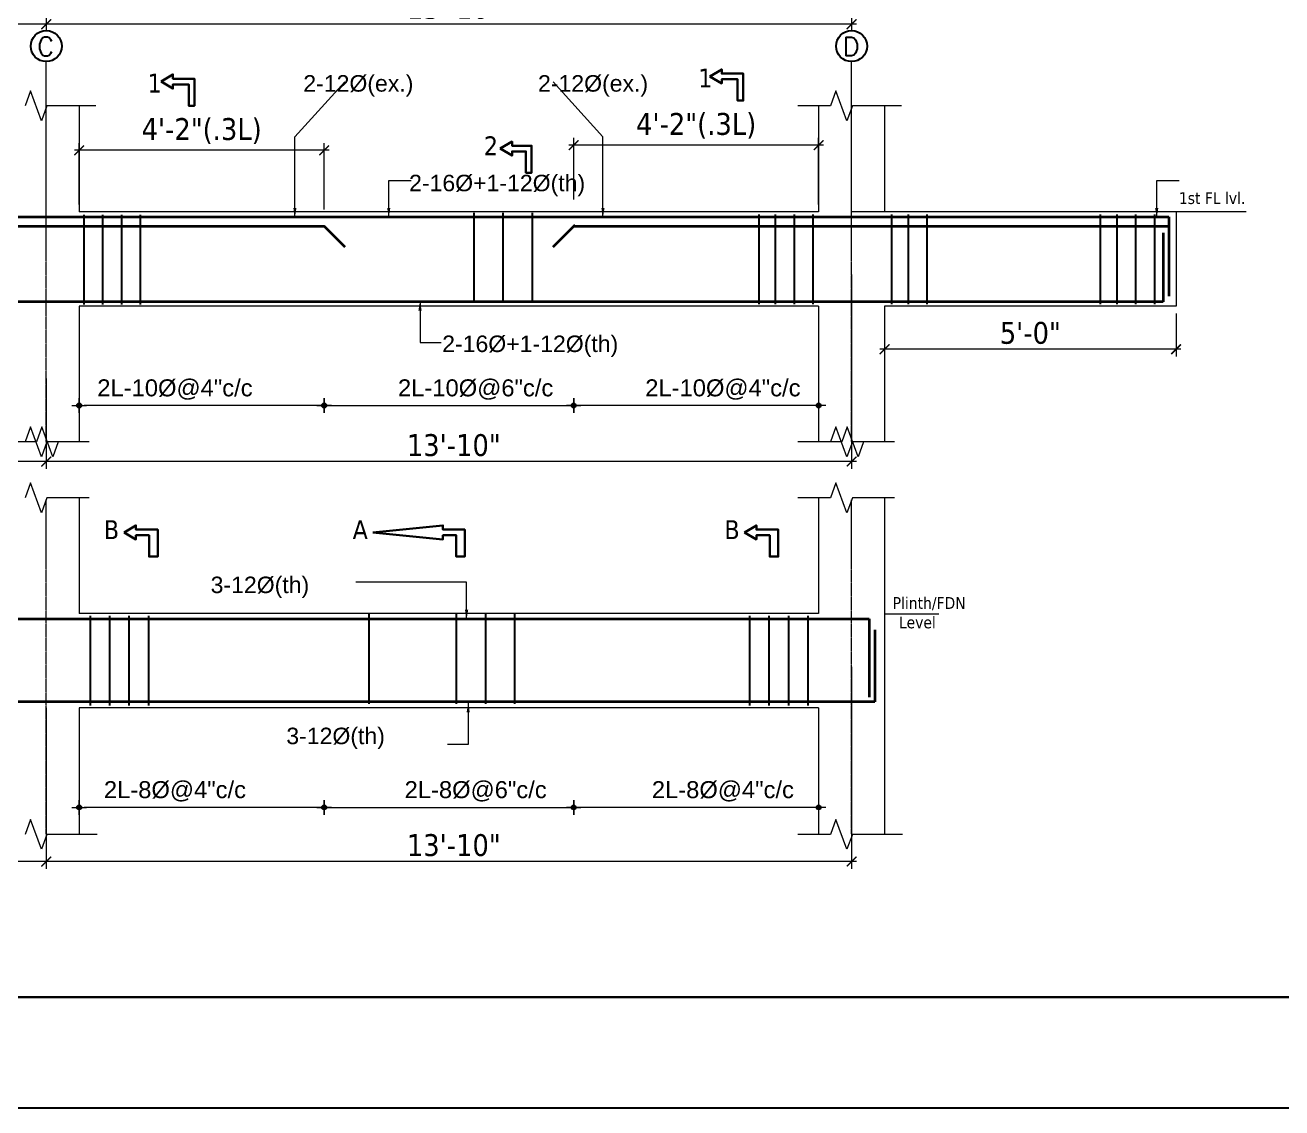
# Model space of a CAD drawing. Header units: inches. Extents: x 130993 to 274375, y -5108 to 103559.
# Drawn here: x 143531 to 144049, y 49239 to 49684 of the extents above; entities that cross this region are included whole.
import ezdxf

# ---------------------------------------------------------------- set-up
doc = ezdxf.new("R2010")
doc.units = ezdxf.units.IN
doc.header["$MEASUREMENT"] = 0
doc.header["$PDMODE"] = 2
doc.header["$PDSIZE"] = -3
doc.linetypes.add('CENTER2', pattern=[1.125, 0.75, -0.125, 0.125, -0.125])
for name, color, linetype, lineweight in [('Cen line', 5, 'CENTER2', 9), ('DIM', 5, 'Continuous', 9), ('DIMENSION', 142, 'Continuous', 20), ('HATCH', 9, 'Continuous', 9), ('LINE', 1, 'Continuous', 15), ('PLAN Stairs', 156, 'Continuous', 25), ('REN-1', 7, 'Continuous', 35), ('TEXT', 181, 'Continuous', 13), ('wall', 1, 'Continuous', 30)]:
    doc.layers.add(name, color=color, linetype=linetype, lineweight=lineweight)
for name, color, linetype in [('ELEVATION', 7, 'Continuous'), ('STIRRUPS', 7, 'Continuous'), ('T-TEXT', 1, 'Continuous')]:
    doc.layers.add(name, color=color, linetype=linetype)
doc.styles.add('Arial', font='arial.ttf', dxfattribs={"width": 0.8, "height": 200})
doc.styles.add('ramon', font='arial.ttf', dxfattribs={"height": 7})
doc.styles.get("Standard").update_dxf_attribs({"font": 'txt.shx', "height": 6})
doc.styles.add('TAHOMA', font='tahoma.ttf', dxfattribs={"height": 9})
doc.dimstyles.new('1-2', dxfattribs={"dimscale": 0, "dimtxt": 8, "dimasz": 4, "dimexe": 3, "dimexo": 3, "dimgap": 3, "dimtad": 1, "dimdec": 0, "dimlfac": 0.25, "dimzin": 3, "dimdsep": 46, "dimlunit": 4, "dimtxsty": 'TAHOMA', "dimblk1": 'ARCHTICK', "dimblk2": 'ARCHTICK', "dimsah": 1, "dimcen": 0, "dimdle": 2, "dimclrd": 6, "dimclre": 6, "dimclrt": 7, "dimadec": 0, "dimazin": 0, "dimtfac": 0.333333, "dimtdec": 0, "dimtix": 1, "dimtofl": 0, "dimtmove": 0, "dimatfit": 2, "dimfxl": 1, "dimtolj": 1, "dimtzin": 0, "dimlwd": -1, "dimlwe": -1, "dimarcsym": 0})
doc.dimstyles.new('1-4', dxfattribs={"dimscale": 0, "dimtxt": 8, "dimasz": 4, "dimexe": 3, "dimexo": 3, "dimgap": 2, "dimtad": 1, "dimdec": 0, "dimlfac": 0.5, "dimzin": 3, "dimdsep": 46, "dimlunit": 4, "dimtxsty": 'TAHOMA', "dimblk1": 'ARCHTICK', "dimblk2": 'ARCHTICK', "dimsah": 1, "dimcen": 0, "dimdle": 2, "dimclrd": 6, "dimclre": 6, "dimclrt": 7, "dimadec": 0, "dimazin": 0, "dimtfac": 0.333333, "dimtdec": 0, "dimtmove": 1, "dimatfit": 2, "dimfxl": 1, "dimtolj": 1, "dimtzin": 0, "dimlwd": -1, "dimlwe": -1, "dimarcsym": 0})
doc.dimstyles.new('s4', dxfattribs={"dimtxt": 6, "dimasz": 2, "dimexe": 6, "dimexo": 18, "dimgap": 1.9375, "dimtad": 1, "dimdec": 0, "dimlfac": 0.5, "dimzin": 3, "dimdsep": 46, "dimlunit": 4, "dimtxsty": 'ramon', "dimblk": 'dot 2', "dimcen": 0.09375, "dimse1": 1, "dimse2": 1, "dimclrd": 1, "dimclre": 1, "dimclrt": 256, "dimadec": 0, "dimazin": 0, "dimtfac": 0.75, "dimtdec": 0, "dimtix": 1, "dimtmove": 1, "dimatfit": 3, "dimldrblk": 'DOT', "dimfxl": 1, "dimtolj": 1, "dimtzin": 0, "dimlwd": 9, "dimlwe": 9, "dimarcsym": 0})

# ---------------------------------------------------------------- blocks, each defined once
blk = doc.blocks.new('_ArchTick')
at = {"color": 0, "linetype": 'ByBlock', "const_width": 0.15}
blk.add_lwpolyline([(-0.5, -0.5), (0.5, 0.5)], dxfattribs=at)
blk = doc.blocks.new('*D2455')
at = {"layer": 'Defpoints', "color": 0}
for p in [(143194.29, 49541.89), (143539.88, 49541.89), (143194.29, 49504.7)]:
    blk.add_point(p, dxfattribs=at)
at = {"layer": 'DIMENSION', "color": 6}
for p, q in [((143194.29, 49538.89), (143194.29, 49501.7)), ((143539.88, 49538.89), (143539.88, 49501.7)), ((143541.88, 49504.7), (143192.29, 49504.7))]:
    blk.add_line(p, q, dxfattribs=at)
at = {"layer": 'DIMENSION', "color": 6, "xscale": 4, "yscale": 4, "zscale": 4, "rotation": 180}
blk.add_blockref('_ArchTick', (143194.29, 49504.7), dxfattribs=at)
at = {"layer": 'DIMENSION', "color": 6, "xscale": 4, "yscale": 4, "zscale": 4}
blk.add_blockref('_ArchTick', (143539.88, 49504.7), dxfattribs=at)
at = {"layer": 'DIMENSION', "color": 7, "insert": (143318.09, 49511.31), "char_height": 9, "attachment_point": 5, "style": 'TAHOMA'}
blk.add_mtext('\\A1;14\'-5"', dxfattribs=at)
blk = doc.blocks.new('*D2456')
at = {"layer": 'Defpoints', "color": 0}
for p in [(143539.88, 49405.83), (143194.29, 49377.23), (143194.29, 49340.04)]:
    blk.add_point(p, dxfattribs=at)
at = {"layer": 'DIMENSION', "color": 6}
for p, q in [((143539.88, 49402.83), (143539.88, 49337.04)), ((143194.29, 49374.23), (143194.29, 49337.04)), ((143541.88, 49340.04), (143192.29, 49340.04))]:
    blk.add_line(p, q, dxfattribs=at)
at = {"layer": 'DIMENSION', "color": 6, "xscale": 4, "yscale": 4, "zscale": 4, "rotation": 180}
blk.add_blockref('_ArchTick', (143194.29, 49340.04), dxfattribs=at)
at = {"layer": 'DIMENSION', "color": 6, "xscale": 4, "yscale": 4, "zscale": 4}
blk.add_blockref('_ArchTick', (143539.88, 49340.04), dxfattribs=at)
at = {"layer": 'DIMENSION', "color": 7, "insert": (143318.09, 49346.65), "char_height": 9, "attachment_point": 5, "style": 'TAHOMA'}
blk.add_mtext('\\A1;14\'-5"', dxfattribs=at)
blk = doc.blocks.new('*D2475')
at = {"layer": 'Defpoints', "color": 0}
for p in [(143553.46, 49632.8), (143553.46, 49607.5), (143654.31, 49605.4)]:
    blk.add_point(p, dxfattribs=at)
at = {"layer": 'DIM', "color": 6}
for p, q in [((143553.46, 49610.5), (143553.46, 49635.8)), ((143654.31, 49608.4), (143654.31, 49635.8)), ((143656.31, 49632.8), (143551.46, 49632.8))]:
    blk.add_line(p, q, dxfattribs=at)
at = {"layer": 'DIM', "color": 6, "xscale": 4, "yscale": 4, "zscale": 4, "rotation": 180}
blk.add_blockref('_ArchTick', (143553.46, 49632.8), dxfattribs=at)
at = {"layer": 'DIM', "color": 6, "xscale": 4, "yscale": 4, "zscale": 4}
blk.add_blockref('_ArchTick', (143654.31, 49632.8), dxfattribs=at)
at = {"layer": 'DIM', "color": 7, "insert": (143603.88, 49640.75), "char_height": 9, "attachment_point": 5, "style": 'TAHOMA'}
blk.add_mtext('\\A1;4\'-2"(.3L)', dxfattribs=at)
blk = doc.blocks.new('*D2476')
at = {"layer": 'Defpoints', "color": 0}
for p in [(143757.05, 49634.91), (143757.05, 49609.61), (143857.89, 49607.5)]:
    blk.add_point(p, dxfattribs=at)
at = {"layer": 'DIM', "color": 6}
for p, q in [((143757.05, 49612.61), (143757.05, 49637.91)), ((143857.89, 49610.5), (143857.89, 49637.91)), ((143859.89, 49634.91), (143755.05, 49634.91))]:
    blk.add_line(p, q, dxfattribs=at)
at = {"layer": 'DIM', "color": 6, "xscale": 4, "yscale": 4, "zscale": 4, "rotation": 180}
blk.add_blockref('_ArchTick', (143757.05, 49634.91), dxfattribs=at)
at = {"layer": 'DIM', "color": 6, "xscale": 4, "yscale": 4, "zscale": 4}
blk.add_blockref('_ArchTick', (143857.89, 49634.91), dxfattribs=at)
at = {"layer": 'DIM', "color": 7, "insert": (143807.47, 49642.86), "char_height": 9, "attachment_point": 5, "style": 'TAHOMA'}
blk.add_mtext('\\A1;4\'-2"(.3L)', dxfattribs=at)
blk = doc.blocks.new('dot1')
at = {"layer": 'HATCH'}
h = blk.add_hatch(color=256, dxfattribs=at)
edge = h.paths.add_edge_path()
edge.add_arc((0, 0), 1, 0, 360)
for p, q in [((3, 0), (-3, 0)), ((0, 3), (0, -3))]:
    blk.add_line(p, q, dxfattribs=at)
blk.add_circle((0, 0), 1, dxfattribs=at)
blk = doc.blocks.new('dot 2')
at = {"layer": 'HATCH', "xscale": 0.5, "yscale": 0.5, "zscale": 0.5}
blk.add_blockref('dot1', (0, 0), dxfattribs=at)
blk = doc.blocks.new('*D2477')
at = {"layer": 'Defpoints', "color": 0}
for p in [(143757.05, 49439.99), (143857.89, 49403.3), (143757.05, 49362.33)]:
    blk.add_point(p, dxfattribs=at)
at = {"layer": 'PLAN Stairs', "color": 1, "lineweight": 9}
blk.add_line((143855.89, 49362.33), (143759.05, 49362.33), dxfattribs=at)
at = {"layer": 'PLAN Stairs', "color": 1, "lineweight": 9, "xscale": 2, "yscale": 2, "zscale": 2, "rotation": 180}
blk.add_blockref('dot 2', (143757.05, 49362.33), dxfattribs=at)
at = {"layer": 'PLAN Stairs', "color": 1, "lineweight": 9, "xscale": 2, "yscale": 2, "zscale": 2}
blk.add_blockref('dot 2', (143857.89, 49362.33), dxfattribs=at)
at = {"layer": 'PLAN Stairs', "insert": (143818.47, 49368.93), "char_height": 7, "attachment_point": 5, "style": 'ramon'}
blk.add_mtext('\\A1;2L-8%%C@4"c/c', dxfattribs=at)
blk = doc.blocks.new('_Dot')
at = {"color": 0, "linetype": 'ByBlock', "lineweight": -2}
blk.add_line((-0.5, 0), (-1, 0), dxfattribs=at)
at = {"color": 0, "linetype": 'ByBlock', "const_width": 0.5}
blk.add_lwpolyline([(-0.25, 0, 1), (0.25, 0, 1)], format="xyb", close=True, dxfattribs=at)
blk = doc.blocks.new('*D2478')
at = {"layer": 'Defpoints', "color": 0}
for p in [(143654.31, 49439.99), (143757.05, 49439.99), (143757.05, 49362.33)]:
    blk.add_point(p, dxfattribs=at)
at = {"layer": 'PLAN Stairs', "color": 1, "lineweight": 9}
blk.add_line((143656.31, 49362.33), (143755.05, 49362.33), dxfattribs=at)
at = {"layer": 'PLAN Stairs', "color": 1, "lineweight": 9, "xscale": 2, "yscale": 2, "zscale": 2, "rotation": 180}
blk.add_blockref('dot 2', (143654.31, 49362.33), dxfattribs=at)
at = {"layer": 'PLAN Stairs', "color": 1, "lineweight": 9, "xscale": 2, "yscale": 2, "zscale": 2}
blk.add_blockref('dot 2', (143757.05, 49362.33), dxfattribs=at)
at = {"layer": 'PLAN Stairs', "insert": (143716.68, 49368.93), "char_height": 7, "attachment_point": 5, "style": 'ramon'}
blk.add_mtext('\\A1;2L-8%%C@6"c/c', dxfattribs=at)
blk = doc.blocks.new('*D2479')
at = {"layer": 'Defpoints', "color": 0}
for p in [(143553.46, 49442.1), (143654.31, 49439.99), (143553.46, 49362.33)]:
    blk.add_point(p, dxfattribs=at)
at = {"layer": 'PLAN Stairs', "color": 1, "lineweight": 9}
blk.add_line((143652.31, 49362.33), (143555.46, 49362.33), dxfattribs=at)
at = {"layer": 'PLAN Stairs', "color": 1, "lineweight": 9, "xscale": 2, "yscale": 2, "zscale": 2, "rotation": 180}
blk.add_blockref('dot 2', (143553.46, 49362.33), dxfattribs=at)
at = {"layer": 'PLAN Stairs', "color": 1, "lineweight": 9, "xscale": 2, "yscale": 2, "zscale": 2}
blk.add_blockref('dot 2', (143654.31, 49362.33), dxfattribs=at)
at = {"layer": 'PLAN Stairs', "insert": (143592.88, 49368.93), "char_height": 7, "attachment_point": 5, "style": 'ramon'}
blk.add_mtext('\\A1;2L-8%%C@4"c/c', dxfattribs=at)
blk = doc.blocks.new('*D2480')
at = {"layer": 'Defpoints', "color": 0}
for p in [(143757.05, 49605.4), (143857.89, 49568.7), (143757.05, 49527.74)]:
    blk.add_point(p, dxfattribs=at)
at = {"layer": 'PLAN Stairs', "color": 1, "lineweight": 9}
blk.add_line((143855.89, 49527.74), (143759.05, 49527.74), dxfattribs=at)
at = {"layer": 'PLAN Stairs', "color": 1, "lineweight": 9, "xscale": 2, "yscale": 2, "zscale": 2, "rotation": 180}
blk.add_blockref('dot 2', (143757.05, 49527.74), dxfattribs=at)
at = {"layer": 'PLAN Stairs', "color": 1, "lineweight": 9, "xscale": 2, "yscale": 2, "zscale": 2}
blk.add_blockref('dot 2', (143857.89, 49527.74), dxfattribs=at)
at = {"layer": 'PLAN Stairs', "insert": (143818.47, 49534.33), "char_height": 7, "attachment_point": 5, "style": 'ramon'}
blk.add_mtext('\\A1;{\\fArial Baltic|b0|i0|c186|p34;2L-}10{\\fArial Baltic|b0|i0|c186|p34;%%C@4"c/c}', dxfattribs=at)
blk = doc.blocks.new('*D2481')
at = {"layer": 'Defpoints', "color": 0}
for p in [(143654.31, 49605.4), (143757.05, 49605.4), (143757.05, 49527.74)]:
    blk.add_point(p, dxfattribs=at)
at = {"layer": 'PLAN Stairs', "color": 1, "lineweight": 9}
blk.add_line((143656.31, 49527.74), (143755.05, 49527.74), dxfattribs=at)
at = {"layer": 'PLAN Stairs', "color": 1, "lineweight": 9, "xscale": 2, "yscale": 2, "zscale": 2, "rotation": 180}
blk.add_blockref('dot 2', (143654.31, 49527.74), dxfattribs=at)
at = {"layer": 'PLAN Stairs', "color": 1, "lineweight": 9, "xscale": 2, "yscale": 2, "zscale": 2}
blk.add_blockref('dot 2', (143757.05, 49527.74), dxfattribs=at)
at = {"layer": 'PLAN Stairs', "insert": (143716.68, 49534.33), "char_height": 7, "attachment_point": 5, "style": 'ramon'}
blk.add_mtext('\\A1;{\\fArial Baltic|b0|i0|c186|p34;2L-}10{\\fArial Baltic|b0|i0|c186|p34;%%C@6"c/c}', dxfattribs=at)
blk = doc.blocks.new('*D2482')
at = {"layer": 'Defpoints', "color": 0}
for p in [(143553.46, 49607.5), (143654.31, 49605.4), (143553.46, 49527.74)]:
    blk.add_point(p, dxfattribs=at)
at = {"layer": 'PLAN Stairs', "color": 1, "lineweight": 9}
blk.add_line((143652.31, 49527.74), (143555.46, 49527.74), dxfattribs=at)
at = {"layer": 'PLAN Stairs', "color": 1, "lineweight": 9, "xscale": 2, "yscale": 2, "zscale": 2, "rotation": 180}
blk.add_blockref('dot 2', (143553.46, 49527.74), dxfattribs=at)
at = {"layer": 'PLAN Stairs', "color": 1, "lineweight": 9, "xscale": 2, "yscale": 2, "zscale": 2}
blk.add_blockref('dot 2', (143654.31, 49527.74), dxfattribs=at)
at = {"layer": 'PLAN Stairs', "insert": (143592.88, 49534.33), "char_height": 7, "attachment_point": 5, "style": 'ramon'}
blk.add_mtext('\\A1;{\\fArial Baltic|b0|i0|c186|p34;2L-}10{\\fArial Baltic|b0|i0|c186|p34;%%C@4"c/c}', dxfattribs=at)
blk = doc.blocks.new('*D2483')
at = {"layer": 'Defpoints', "color": 0}
for p in [(143871.47, 49423.2), (143539.88, 49377.27), (143539.88, 49340.04)]:
    blk.add_point(p, dxfattribs=at)
at = {"layer": 'DIMENSION', "color": 6}
for p, q in [((143871.47, 49420.2), (143871.47, 49337.04)), ((143539.88, 49374.27), (143539.88, 49337.04)), ((143873.47, 49340.04), (143537.88, 49340.04))]:
    blk.add_line(p, q, dxfattribs=at)
at = {"layer": 'DIMENSION', "color": 6, "xscale": 4, "yscale": 4, "zscale": 4, "rotation": 180}
blk.add_blockref('_ArchTick', (143539.88, 49340.04), dxfattribs=at)
at = {"layer": 'DIMENSION', "color": 6, "xscale": 4, "yscale": 4, "zscale": 4}
blk.add_blockref('_ArchTick', (143871.47, 49340.04), dxfattribs=at)
at = {"layer": 'DIMENSION', "color": 7, "insert": (143707.68, 49346.73), "char_height": 9, "attachment_point": 5, "style": 'TAHOMA'}
blk.add_mtext('\\A1;13\'-10"', dxfattribs=at)
blk = doc.blocks.new('*D2484')
at = {"layer": 'Defpoints', "color": 0}
for p in [(143871.47, 49584.72), (143539.88, 49538.79), (143539.88, 49504.7)]:
    blk.add_point(p, dxfattribs=at)
at = {"layer": 'DIMENSION', "color": 6}
for p, q in [((143871.47, 49581.72), (143871.47, 49501.7)), ((143539.88, 49535.79), (143539.88, 49501.7)), ((143873.47, 49504.7), (143537.88, 49504.7))]:
    blk.add_line(p, q, dxfattribs=at)
at = {"layer": 'DIMENSION', "color": 6, "xscale": 4, "yscale": 4, "zscale": 4, "rotation": 180}
blk.add_blockref('_ArchTick', (143539.88, 49504.7), dxfattribs=at)
at = {"layer": 'DIMENSION', "color": 6, "xscale": 4, "yscale": 4, "zscale": 4}
blk.add_blockref('_ArchTick', (143871.47, 49504.7), dxfattribs=at)
at = {"layer": 'DIMENSION', "color": 7, "insert": (143707.68, 49511.38), "char_height": 9, "attachment_point": 5, "style": 'TAHOMA'}
blk.add_mtext('\\A1;13\'-10"', dxfattribs=at)
blk = doc.blocks.new('*D2485')
at = {"layer": 'Defpoints', "color": 0}
for p in [(143194.29, 49721.89), (143539.88, 49721.89), (143194.29, 49684.7)]:
    blk.add_point(p, dxfattribs=at)
at = {"layer": 'DIMENSION', "color": 6}
for p, q in [((143194.29, 49718.89), (143194.29, 49681.7)), ((143539.88, 49718.89), (143539.88, 49681.7)), ((143541.88, 49684.7), (143192.29, 49684.7))]:
    blk.add_line(p, q, dxfattribs=at)
at = {"layer": 'DIMENSION', "color": 6, "xscale": 4, "yscale": 4, "zscale": 4, "rotation": 180}
blk.add_blockref('_ArchTick', (143194.29, 49684.7), dxfattribs=at)
at = {"layer": 'DIMENSION', "color": 6, "xscale": 4, "yscale": 4, "zscale": 4}
blk.add_blockref('_ArchTick', (143539.88, 49684.7), dxfattribs=at)
at = {"layer": 'DIMENSION', "color": 7, "insert": (143318.09, 49691.31), "char_height": 9, "attachment_point": 5, "style": 'TAHOMA'}
blk.add_mtext('\\A1;14\'-5"', dxfattribs=at)
blk = doc.blocks.new('*D2493')
at = {"layer": 'Defpoints', "color": 0}
for p in [(143871.47, 49764.72), (143539.88, 49718.79), (143539.88, 49684.7)]:
    blk.add_point(p, dxfattribs=at)
at = {"layer": 'DIMENSION', "color": 6}
for p, q in [((143871.47, 49761.72), (143871.47, 49681.7)), ((143539.88, 49715.79), (143539.88, 49681.7)), ((143873.47, 49684.7), (143537.88, 49684.7))]:
    blk.add_line(p, q, dxfattribs=at)
at = {"layer": 'DIMENSION', "color": 6, "xscale": 4, "yscale": 4, "zscale": 4, "rotation": 180}
blk.add_blockref('_ArchTick', (143539.88, 49684.7), dxfattribs=at)
at = {"layer": 'DIMENSION', "color": 6, "xscale": 4, "yscale": 4, "zscale": 4}
blk.add_blockref('_ArchTick', (143871.47, 49684.7), dxfattribs=at)
at = {"layer": 'DIMENSION', "color": 7, "insert": (143707.68, 49691.38), "char_height": 9, "attachment_point": 5, "style": 'TAHOMA'}
blk.add_mtext('\\A1;13\'-10"', dxfattribs=at)
blk = doc.blocks.new('*D2551')
at = {"layer": 'Defpoints', "color": 0}
for p in [(143885.05, 49568.7), (144005.05, 49568.7), (143885.05, 49550.91)]:
    blk.add_point(p, dxfattribs=at)
at = {"layer": 'DIMENSION', "color": 6}
for p, q in [((143885.05, 49565.7), (143885.05, 49547.91)), ((144005.05, 49565.7), (144005.05, 49547.91)), ((144007.05, 49550.91), (143883.05, 49550.91))]:
    blk.add_line(p, q, dxfattribs=at)
at = {"layer": 'DIMENSION', "color": 6, "xscale": 4, "yscale": 4, "zscale": 4, "rotation": 180}
blk.add_blockref('_ArchTick', (143885.05, 49550.91), dxfattribs=at)
at = {"layer": 'DIMENSION', "color": 6, "xscale": 4, "yscale": 4, "zscale": 4}
blk.add_blockref('_ArchTick', (144005.05, 49550.91), dxfattribs=at)
at = {"layer": 'DIMENSION', "color": 7, "insert": (143945.05, 49557.59), "char_height": 9, "attachment_point": 5, "style": 'TAHOMA'}
blk.add_mtext('\\A1;5\'-0"', dxfattribs=at)
blk = doc.blocks.new('*D2876')
at = {"layer": 'Defpoints', "color": 0, "ltscale": 10}
for p in [(135095.65, 50564.6), (135115.1, 50564.6), (135090.4, 50560.85)]:
    blk.add_point(p, dxfattribs=at)
at = {"layer": 'Defpoints', "color": 0}
for p in [(146892.3, 49597.66), (146905.44, 49597.66), (146905.44, 49563.66)]:
    blk.add_point(p, dxfattribs=at)
at = {"layer": 'DIM', "color": 6}
for p, q in [((146892.3, 49561.66), (146892.3, 49599.66)), ((146902.44, 49597.66), (146889.3, 49597.66)), ((146902.44, 49563.66), (146889.3, 49563.66))]:
    blk.add_line(p, q, dxfattribs=at)
at = {"layer": 'DIMENSION', "color": 6, "ltscale": 10}
for p, q in [((135115.1, 50564.6), (135115.1, 50568.6)), ((135098.65, 50564.6), (135118.1, 50564.6)), ((135093.4, 50560.85), (135118.1, 50560.85)), ((135115.1, 50560.85), (135115.1, 50556.85))]:
    blk.add_line(p, q, dxfattribs=at)
at = {"layer": 'DIM', "color": 6, "xscale": 4, "yscale": 4, "zscale": 4}
for p, rotation in [((146892.3, 49597.66), 90), ((146892.3, 49563.66), 270)]:
    blk.add_blockref('_ArchTick', p, dxfattribs=dict(at, rotation=rotation))
at = {"layer": 'DIMENSION', "color": 6, "ltscale": 10, "xscale": 4, "yscale": 4, "zscale": 4}
for p, rotation in [((135115.1, 50564.6), 270), ((135115.1, 50560.85), 90)]:
    blk.add_blockref('_ArchTick', p, dxfattribs=dict(at, rotation=rotation))
at = {"layer": 'DIM', "color": 7, "insert": (146885.69, 49580.66), "char_height": 9, "attachment_point": 5, "rotation": 90, "style": 'TAHOMA'}
blk.add_mtext('\\A1;1\'-5"', dxfattribs=at)
at = {"layer": 'DIMENSION', "color": 7, "ltscale": 10, "insert": (135107.49, 50562.72), "char_height": 9, "attachment_point": 5, "rotation": 90, "style": 'TAHOMA'}
blk.add_mtext('\\A1;1.5"', dxfattribs=at)
blk = doc.blocks.new('*D2877')
at = {"layer": 'Defpoints', "color": 0, "ltscale": 10}
for p in [(135090.4, 50560.85), (135115.1, 50560.85), (135090.98, 50501.1)]:
    blk.add_point(p, dxfattribs=at)
at = {"layer": 'Defpoints', "color": 0}
for p in [(146905.44, 49563.66), (146923.44, 49563.66), (146923.44, 49547.55)]:
    blk.add_point(p, dxfattribs=at)
at = {"layer": 'DIM', "color": 6}
for p, q in [((146905.44, 49560.66), (146905.44, 49544.55)), ((146923.44, 49560.66), (146923.44, 49544.55)), ((146903.44, 49547.55), (146925.44, 49547.55))]:
    blk.add_line(p, q, dxfattribs=at)
at = {"layer": 'DIMENSION', "color": 6, "ltscale": 10}
for p, q in [((135115.1, 50499.1), (135115.1, 50562.85)), ((135093.4, 50560.85), (135118.1, 50560.85)), ((135093.98, 50501.1), (135118.1, 50501.1))]:
    blk.add_line(p, q, dxfattribs=at)
at = {"layer": 'DIM', "color": 6, "xscale": 4, "yscale": 4, "zscale": 4, "rotation": 180}
blk.add_blockref('_ArchTick', (146905.44, 49547.55), dxfattribs=at)
at = {"layer": 'DIM', "color": 6, "xscale": 4, "yscale": 4, "zscale": 4}
blk.add_blockref('_ArchTick', (146923.44, 49547.55), dxfattribs=at)
at = {"layer": 'DIMENSION', "color": 6, "ltscale": 10, "xscale": 4, "yscale": 4, "zscale": 4}
for p, rotation in [((135115.1, 50560.85), 90), ((135115.1, 50501.1), 270)]:
    blk.add_blockref('_ArchTick', p, dxfattribs=dict(at, rotation=rotation))
at = {"layer": 'DIM', "color": 7, "insert": (146909.44, 49554.22), "char_height": 9, "attachment_point": 5, "style": 'TAHOMA'}
blk.add_mtext('\\A1;9"', dxfattribs=at)
at = {"layer": 'DIMENSION', "color": 7, "ltscale": 10, "insert": (135107.58, 50530.97), "char_height": 9, "attachment_point": 5, "rotation": 90, "style": 'TAHOMA'}
blk.add_mtext('\\A1;1-1"', dxfattribs=at)
blk = doc.blocks.new('*D2878')
at = {"layer": 'Defpoints', "color": 0, "ltscale": 10}
for p in [(135023.08, 50564.6), (135031.65, 50564.6), (135031.65, 50501.1)]:
    blk.add_point(p, dxfattribs=at)
at = {"layer": 'Defpoints', "color": 0}
for p in [(146940.3, 49432.18), (146953.44, 49432.18), (146953.44, 49404.18)]:
    blk.add_point(p, dxfattribs=at)
at = {"layer": 'DIM', "color": 6}
for p, q in [((146940.3, 49402.18), (146940.3, 49434.18)), ((146950.44, 49432.18), (146937.3, 49432.18)), ((146950.44, 49404.18), (146937.3, 49404.18))]:
    blk.add_line(p, q, dxfattribs=at)
at = {"layer": 'DIMENSION', "color": 6, "ltscale": 10}
for p, q in [((135028.65, 50564.6), (135020.08, 50564.6)), ((135023.08, 50499.1), (135023.08, 50566.6)), ((135028.65, 50501.1), (135020.08, 50501.1))]:
    blk.add_line(p, q, dxfattribs=at)
at = {"layer": 'DIM', "color": 6, "xscale": 4, "yscale": 4, "zscale": 4}
for p, rotation in [((146940.3, 49432.18), 90), ((146940.3, 49404.18), 270)]:
    blk.add_blockref('_ArchTick', p, dxfattribs=dict(at, rotation=rotation))
at = {"layer": 'DIMENSION', "color": 6, "ltscale": 10, "xscale": 4, "yscale": 4, "zscale": 4}
for p, rotation in [((135023.08, 50564.6), 90), ((135023.08, 50501.1), 270)]:
    blk.add_blockref('_ArchTick', p, dxfattribs=dict(at, rotation=rotation))
at = {"layer": 'DIM', "color": 7, "insert": (146933.71, 49420.18), "char_height": 9, "attachment_point": 5, "rotation": 90, "style": 'TAHOMA'}
blk.add_mtext('\\A1;1\'-2"', dxfattribs=at)
at = {"layer": 'DIMENSION', "color": 7, "ltscale": 10, "insert": (135015.56, 50532.85), "char_height": 9, "attachment_point": 5, "rotation": 90, "style": 'TAHOMA'}
blk.add_mtext('\\A1;1\'-4"', dxfattribs=at)
blk = doc.blocks.new('*D2879')
at = {"layer": 'Defpoints', "color": 0, "ltscale": 10}
for p in [(135031.65, 50574.69), (135031.65, 50564.6), (135095.65, 50564.6)]:
    blk.add_point(p, dxfattribs=at)
at = {"layer": 'Defpoints', "color": 0}
for p in [(146953.44, 49404.18), (146971.44, 49404.18), (146971.44, 49388.07)]:
    blk.add_point(p, dxfattribs=at)
at = {"layer": 'DIM', "color": 6}
for p, q in [((146953.44, 49401.18), (146953.44, 49385.07)), ((146971.44, 49401.18), (146971.44, 49385.07)), ((146951.44, 49388.07), (146973.44, 49388.07))]:
    blk.add_line(p, q, dxfattribs=at)
at = {"layer": 'DIMENSION', "color": 6, "ltscale": 10}
for p, q in [((135031.65, 50567.6), (135031.65, 50577.69)), ((135095.65, 50567.6), (135095.65, 50577.69)), ((135097.65, 50574.69), (135029.65, 50574.69))]:
    blk.add_line(p, q, dxfattribs=at)
at = {"layer": 'DIM', "color": 6, "xscale": 4, "yscale": 4, "zscale": 4, "rotation": 180}
blk.add_blockref('_ArchTick', (146953.44, 49388.07), dxfattribs=at)
at = {"layer": 'DIM', "color": 6, "xscale": 4, "yscale": 4, "zscale": 4}
blk.add_blockref('_ArchTick', (146971.44, 49388.07), dxfattribs=at)
at = {"layer": 'DIMENSION', "color": 6, "ltscale": 10, "xscale": 4, "yscale": 4, "zscale": 4, "rotation": 180}
blk.add_blockref('_ArchTick', (135031.65, 50574.69), dxfattribs=at)
at = {"layer": 'DIMENSION', "color": 6, "ltscale": 10, "xscale": 4, "yscale": 4, "zscale": 4}
blk.add_blockref('_ArchTick', (135095.65, 50574.69), dxfattribs=at)
at = {"layer": 'DIM', "color": 7, "insert": (146963.44, 49394.75), "char_height": 9, "attachment_point": 5, "style": 'TAHOMA'}
blk.add_mtext('\\A1;9"', dxfattribs=at)
at = {"layer": 'DIMENSION', "color": 7, "ltscale": 10, "insert": (135063.65, 50582.21), "char_height": 9, "attachment_point": 5, "style": 'TAHOMA'}
blk.add_mtext('\\A1;1\'-4"', dxfattribs=at)
blk = doc.blocks.new('*D2856')
at = {"layer": 'Defpoints', "color": 0, "ltscale": 10}
for p in [(135232.92, 50564.6), (135252.37, 50564.6), (135227.67, 50560.85)]:
    blk.add_point(p, dxfattribs=at)
at = {"layer": 'Defpoints', "color": 0}
for p in [(148024, 49558.86), (148144, 49558.86), (148024, 49541.07)]:
    blk.add_point(p, dxfattribs=at)
at = {"layer": 'DIMENSION', "color": 6, "ltscale": 10}
for p, q in [((135252.37, 50564.6), (135252.37, 50568.6)), ((135235.92, 50564.6), (135255.37, 50564.6)), ((135230.67, 50560.85), (135255.37, 50560.85)), ((135252.37, 50560.85), (135252.37, 50556.85))]:
    blk.add_line(p, q, dxfattribs=at)
at = {"layer": 'DIMENSION', "color": 6}
for p, q in [((148024, 49555.86), (148024, 49538.07)), ((148144, 49555.86), (148144, 49538.07)), ((148146, 49541.07), (148022, 49541.07))]:
    blk.add_line(p, q, dxfattribs=at)
at = {"layer": 'DIMENSION', "color": 6, "ltscale": 10, "xscale": 4, "yscale": 4, "zscale": 4}
for p, rotation in [((135252.37, 50564.6), 270), ((135252.37, 50560.85), 90)]:
    blk.add_blockref('_ArchTick', p, dxfattribs=dict(at, rotation=rotation))
at = {"layer": 'DIMENSION', "color": 6, "xscale": 4, "yscale": 4, "zscale": 4, "rotation": 180}
blk.add_blockref('_ArchTick', (148024, 49541.07), dxfattribs=at)
at = {"layer": 'DIMENSION', "color": 6, "xscale": 4, "yscale": 4, "zscale": 4}
blk.add_blockref('_ArchTick', (148144, 49541.07), dxfattribs=at)
at = {"layer": 'DIMENSION', "color": 7, "ltscale": 10, "insert": (135244.76, 50562.72), "char_height": 9, "attachment_point": 5, "rotation": 90, "style": 'TAHOMA'}
blk.add_mtext('\\A1;1.5"', dxfattribs=at)
at = {"layer": 'DIMENSION', "color": 7, "insert": (148084, 49547.75), "char_height": 9, "attachment_point": 5, "style": 'TAHOMA'}
blk.add_mtext('\\A1;5\'-0"', dxfattribs=at)
blk = doc.blocks.new('*D2872')
at = {"layer": 'Defpoints', "color": 0, "ltscale": 10}
for p in [(134950.38, 50560.85), (134975.07, 50560.85), (134950.96, 50501.1)]:
    blk.add_point(p, dxfattribs=at)
at = {"layer": 'Defpoints', "color": 0}
for p in [(147453.24, 49564.29), (147333.24, 49558.86), (147453.24, 49539.96)]:
    blk.add_point(p, dxfattribs=at)
at = {"layer": 'DIMENSION', "color": 6, "ltscale": 10}
for p, q in [((134975.07, 50499.1), (134975.07, 50562.85)), ((134953.38, 50560.85), (134978.07, 50560.85)), ((134953.96, 50501.1), (134978.07, 50501.1))]:
    blk.add_line(p, q, dxfattribs=at)
at = {"layer": 'PLAN Stairs', "color": 1, "lineweight": 9}
blk.add_line((147335.24, 49539.96), (147451.24, 49539.96), dxfattribs=at)
at = {"layer": 'DIMENSION', "color": 6, "ltscale": 10, "xscale": 4, "yscale": 4, "zscale": 4}
for p, rotation in [((134975.07, 50560.85), 90), ((134975.07, 50501.1), 270)]:
    blk.add_blockref('_ArchTick', p, dxfattribs=dict(at, rotation=rotation))
at = {"layer": 'PLAN Stairs', "color": 1, "lineweight": 9, "xscale": 2, "yscale": 2, "zscale": 2, "rotation": 180}
blk.add_blockref('dot 2', (147333.24, 49539.96), dxfattribs=at)
at = {"layer": 'PLAN Stairs', "color": 1, "lineweight": 9, "xscale": 2, "yscale": 2, "zscale": 2}
blk.add_blockref('dot 2', (147453.24, 49539.96), dxfattribs=at)
at = {"layer": 'DIMENSION', "color": 7, "ltscale": 10, "insert": (134967.56, 50530.97), "char_height": 9, "attachment_point": 5, "rotation": 90, "style": 'TAHOMA'}
blk.add_mtext('\\A1;1-1"', dxfattribs=at)
at = {"layer": 'PLAN Stairs', "insert": (147393.24, 49545.47), "char_height": 7, "attachment_point": 5, "style": 'ramon'}
blk.add_mtext('\\A1;5\'-0"', dxfattribs=at)

msp = doc.modelspace()

# ---------------------------------------------------------------- linework, layer by layer
at = {"layer": 'Cen line'}
for p, q in [((143539.88, 49512.97), (143539.88, 49669.65)), ((143871.47, 49512.97), (143871.47, 49669.65)), ((143539.88, 49351.45), (143539.88, 49488.96)), ((143539.88, 49351.45), (143539.88, 49488.96)), ((143871.47, 49351.45), (143871.47, 49488.96)), ((143871.47, 49351.45), (143871.47, 49488.96))]:
    msp.add_line(p, q, dxfattribs=at)
at = {"layer": 'Defpoints', "color": 240, "true_color": 0xed1f24}
msp.add_lwpolyline([(142654.69, 51437.94), (145359.28, 51437.94), (145359.28, 49284.27), (142654.69, 49284.27)], close=True, dxfattribs=at)
at = {"layer": 'DIMENSION'}
msp.add_line((143885.05, 49441.95), (143907.32, 49441.95), dxfattribs=at)
at = {"layer": 'ELEVATION'}
for points in [[(142609.07, 49238.65), (145787.78, 49238.65), (145787.78, 51483.56), (142609.07, 51483.56)], [(142654.69, 49284.27), (145742.16, 49284.27), (145742.16, 51437.94), (142654.69, 51437.94)]]:
    msp.add_lwpolyline(points, close=True, dxfattribs=at)
at = {"layer": 'ELEVATION', "color": 240, "true_color": 0xed1f24}
msp.add_lwpolyline([(142654.69, 51437.94), (145359.28, 51437.94), (145359.28, 49284.27), (142654.69, 49284.27)], close=True, dxfattribs=at)
at = {"layer": 'HATCH'}
for p, q in [((143533.45, 49657.25), (143531.2, 49651.08)), ((143533.45, 49657.25), (143531.2, 49651.08)), ((143537.94, 49644.91), (143533.45, 49657.25)), ((143537.94, 49644.91), (143533.45, 49657.25)), ((143865.04, 49657.25), (143862.79, 49651.08)), ((143865.04, 49657.25), (143862.79, 49651.08)), ((143869.53, 49644.91), (143865.04, 49657.25)), ((143869.53, 49644.91), (143865.04, 49657.25)), ((143540.18, 49651.08), (143537.94, 49644.91)), ((143540.18, 49651.08), (143537.94, 49644.91)), ((143871.77, 49651.08), (143869.53, 49644.91)), ((143871.77, 49651.08), (143869.53, 49644.91)), ((143533.45, 49518.94), (143531.2, 49512.77)), ((143537.94, 49506.59), (143533.45, 49518.94)), ((143538.08, 49518.94), (143535.83, 49512.77)), ((143542.57, 49506.59), (143538.08, 49518.94)), ((143865.04, 49518.94), (143862.79, 49512.77)), ((143869.53, 49506.59), (143865.04, 49518.94)), ((143869.67, 49518.94), (143867.42, 49512.77)), ((143874.16, 49506.59), (143869.67, 49518.94)), ((143540.18, 49512.77), (143537.94, 49506.59)), ((143544.81, 49512.77), (143542.57, 49506.59)), ((143871.77, 49512.77), (143869.53, 49506.59)), ((143876.4, 49512.77), (143874.16, 49506.59)), ((143533.45, 49495.95), (143531.2, 49489.78)), ((143533.45, 49495.95), (143531.2, 49489.78)), ((143537.94, 49483.61), (143533.45, 49495.95)), ((143537.94, 49483.61), (143533.45, 49495.95)), ((143865.04, 49495.95), (143862.79, 49489.78)), ((143865.04, 49495.95), (143862.79, 49489.78)), ((143869.53, 49483.61), (143865.04, 49495.95)), ((143869.53, 49483.61), (143865.04, 49495.95)), ((143540.18, 49489.78), (143537.94, 49483.61)), ((143540.18, 49489.78), (143537.94, 49483.61)), ((143871.77, 49489.78), (143869.53, 49483.61)), ((143871.77, 49489.78), (143869.53, 49483.61)), ((143533.45, 49357.41), (143531.2, 49351.24)), ((143533.45, 49357.41), (143531.2, 49351.24)), ((143537.94, 49345.07), (143533.45, 49357.41)), ((143537.94, 49345.07), (143533.45, 49357.41)), ((143865.04, 49357.41), (143862.79, 49351.24)), ((143865.04, 49357.41), (143862.79, 49351.24)), ((143869.53, 49345.07), (143865.04, 49357.41)), ((143869.53, 49345.07), (143865.04, 49357.41)), ((143540.18, 49351.24), (143537.94, 49345.07)), ((143540.18, 49351.24), (143537.94, 49345.07)), ((143871.77, 49351.24), (143869.53, 49345.07)), ((143871.77, 49351.24), (143869.53, 49345.07))]:
    msp.add_line(p, q, dxfattribs=at)
at = {"layer": 'HATCH', "linetype": 'Continuous'}
for points in [[(143557.54, 49651.08), (143540.18, 49651.08)], [(143560.37, 49651.08), (143540.18, 49651.08)], [(143862.79, 49651.08), (143849.3, 49651.08)], [(143862.79, 49651.08), (143849.3, 49651.08)], [(143889.13, 49651.08), (143871.77, 49651.08)], [(143891.96, 49651.08), (143871.77, 49651.08)], [(143535.83, 49512.77), (143522.34, 49512.77)], [(143557.54, 49512.77), (143540.18, 49512.77)], [(143556.35, 49512.77), (143544.81, 49512.77)], [(143862.79, 49512.77), (143849.3, 49512.77)], [(143867.42, 49512.77), (143853.93, 49512.77)], [(143889.13, 49512.77), (143871.77, 49512.77)], [(143887.94, 49512.77), (143876.4, 49512.77)], [(143557.54, 49489.78), (143540.18, 49489.78)], [(143862.79, 49489.78), (143849.3, 49489.78)], [(143862.79, 49489.78), (143849.3, 49489.78)], [(143889.13, 49489.78), (143871.77, 49489.78)], [(143557.54, 49351.24), (143540.18, 49351.24)], [(143560.84, 49351.24), (143540.18, 49351.24)], [(143862.79, 49351.24), (143849.3, 49351.24)], [(143862.79, 49351.24), (143849.3, 49351.24)], [(143889.13, 49351.24), (143871.77, 49351.24)], [(143892.44, 49351.24), (143871.77, 49351.24)]]:
    msp.add_lwpolyline(points, dxfattribs=at)
at = {"layer": 'LINE'}
for p, q in [((143553.46, 49651.08), (143553.46, 49607.5)), ((143553.46, 49651.08), (143553.46, 49607.5)), ((143553.46, 49651.08), (143553.46, 49607.5)), ((143553.46, 49651.08), (143553.46, 49607.5)), ((143857.89, 49651.08), (143857.89, 49607.5)), ((143857.89, 49651.08), (143857.89, 49607.5)), ((143885.05, 49651.08), (143885.05, 49607.5)), ((143885.05, 49651.08), (143885.05, 49607.5)), ((143553.46, 49607.5), (143553.46, 49607.5)), ((143857.89, 49607.5), (143553.46, 49607.5)), ((144005.05, 49607.5), (143871.47, 49607.5)), ((143885.05, 49607.5), (143885.05, 49607.5)), ((144033.98, 49607.5), (144005.05, 49607.5)), ((144033.98, 49607.5), (144005.05, 49607.5)), ((144005.05, 49607.5), (144005.05, 49568.7)), ((144005.05, 49607.5), (144005.05, 49568.7)), ((143553.46, 49568.7), (143553.46, 49512.77)), ((143553.46, 49568.7), (143553.46, 49512.77)), ((143857.89, 49568.7), (143553.46, 49568.7)), ((143553.46, 49568.7), (143553.46, 49512.77)), ((143553.46, 49568.45), (143553.46, 49512.77)), ((143553.46, 49568.45), (143553.46, 49568.45)), ((143857.89, 49568.7), (143857.89, 49512.77)), ((143857.89, 49568.7), (143857.89, 49512.77)), ((143885.05, 49568.7), (143885.05, 49512.77)), ((144005.05, 49568.7), (143885.05, 49568.7)), ((143885.05, 49568.45), (143885.05, 49512.77)), ((143885.05, 49568.45), (143885.05, 49568.45)), ((143553.46, 49489.78), (143553.46, 49442.17)), ((143553.46, 49489.78), (143553.46, 49442.17)), ((143553.46, 49489.78), (143553.46, 49442.17)), ((143857.89, 49489.78), (143857.89, 49442.17)), ((143857.89, 49489.78), (143857.89, 49442.17)), ((143885.05, 49489.78), (143885.05, 49442.17)), ((143885.05, 49489.78), (143885.05, 49351.24)), ((143857.89, 49442.17), (143553.46, 49442.17)), ((143539.88, 49403.3), (143539.88, 49351.24)), ((143553.46, 49403.3), (143553.46, 49351.24)), ((143553.46, 49403.3), (143553.46, 49351.24)), ((143553.46, 49403.3), (143553.46, 49351.24)), ((143857.89, 49403.3), (143553.46, 49403.3)), ((143857.89, 49403.3), (143827.82, 49403.3)), ((143857.89, 49403.3), (143857.89, 49351.24)), ((143857.89, 49403.3), (143857.89, 49351.24)), ((143885.05, 49403.3), (143885.05, 49351.24))]:
    msp.add_line(p, q, dxfattribs=at)
at = {"layer": 'REN-1'}
for p, q in [((143183.7, 49605.4), (143871.47, 49605.4)), ((143871.47, 49605.4), (144002.07, 49605.4)), ((144002.07, 49605.4), (144002.07, 49572.79)), ((143421.46, 49601.52), (143654.31, 49601.52)), ((143662.98, 49592.93), (143654.31, 49601.52)), ((143748.58, 49593.05), (143757.7, 49602.16)), ((143757.05, 49601.52), (143871.47, 49601.52)), ((143871.47, 49601.52), (144002.07, 49601.52)), ((143999.8, 49598.87), (143999.8, 49570.48)), ((143871.47, 49570.48), (143185.96, 49570.49)), ((143999.8, 49570.48), (143871.47, 49570.49)), ((143183.7, 49439.93), (143878.73, 49439.93)), ((143878.73, 49439.93), (143878.73, 49407.73)), ((143881, 49435.48), (143881, 49405.82)), ((143881, 49405.82), (143185.96, 49405.83))]:
    msp.add_line(p, q, dxfattribs=at)
at = {"layer": 'STIRRUPS'}
for p, q in [((143555.34, 49606.25), (143555.34, 49569.39)), ((143563.1, 49606.25), (143563.1, 49569.39)), ((143570.86, 49606.25), (143570.86, 49569.39)), ((143578.62, 49606.25), (143578.62, 49569.39)), ((143715.91, 49607.01), (143715.91, 49570.14)), ((143727.91, 49607.01), (143727.91, 49570.14)), ((143739.91, 49607.01), (143739.91, 49570.14)), ((143833.25, 49606.33), (143833.25, 49569.46)), ((143840.04, 49606.33), (143840.04, 49569.46)), ((143847.8, 49606.33), (143847.8, 49569.46)), ((143855.56, 49606.33), (143855.56, 49569.46)), ((143887.91, 49606.33), (143887.91, 49569.46)), ((143894.7, 49606.33), (143894.7, 49569.46)), ((143902.46, 49606.33), (143902.46, 49569.46)), ((143973.85, 49606.33), (143973.85, 49569.46)), ((143980.64, 49606.33), (143980.64, 49569.46)), ((143988.4, 49606.33), (143988.4, 49569.46)), ((143996.16, 49606.33), (143996.16, 49569.46)), ((143557.94, 49441.12), (143557.94, 49404.25)), ((143565.94, 49441.12), (143565.94, 49404.25)), ((143573.94, 49441.12), (143573.94, 49404.25)), ((143581.94, 49441.12), (143581.94, 49404.25)), ((143672.69, 49441.86), (143672.69, 49405)), ((143708.69, 49441.86), (143708.69, 49405)), ((143720.69, 49441.86), (143720.69, 49405)), ((143732.69, 49441.86), (143732.69, 49405)), ((143829.42, 49441.12), (143829.42, 49404.25)), ((143837.42, 49441.12), (143837.42, 49404.25)), ((143845.42, 49441.12), (143845.42, 49404.25)), ((143853.42, 49441.12), (143853.42, 49404.25))]:
    msp.add_line(p, q, dxfattribs=at)
at = {"layer": 'T-TEXT', "ltscale": 0.5}
for centre in [(143539.88, 49675.69), (143539.88, 49675.69), (143539.88, 49675.69), (143539.88, 49675.69), (143871.47, 49675.69), (143871.47, 49675.69), (143871.47, 49675.69), (143871.47, 49675.69)]:
    msp.add_circle(centre, 6.38, dxfattribs=at)
at = {"layer": 'wall'}
for points in [[(143587.2, 49661.13), (143592.07, 49664.02), (143592.07, 49662.29), (143600.91, 49662.29), (143600.91, 49651.18), (143598.58, 49651.18), (143598.58, 49659.96), (143592.07, 49659.96), (143592.07, 49658.23)], [(143813.14, 49663.23), (143818, 49666.12), (143818, 49664.4), (143826.84, 49664.4), (143826.84, 49653.29), (143824.51, 49653.29), (143824.51, 49662.07), (143818, 49662.07), (143818, 49660.34)], [(143726.82, 49633.53), (143731.69, 49636.42), (143731.69, 49634.69), (143739.74, 49634.69), (143739.74, 49623.58), (143737.41, 49623.58), (143737.41, 49632.36), (143731.69, 49632.36), (143731.69, 49630.64)], [(143571.93, 49475.5), (143576.79, 49478.4), (143576.79, 49476.67), (143585.79, 49476.67), (143585.79, 49465.56), (143582.26, 49465.56), (143582.26, 49474.34), (143576.79, 49474.34), (143576.79, 49472.61)], [(143674.37, 49475.5), (143703.23, 49478.4), (143703.23, 49476.67), (143712.22, 49476.67), (143712.22, 49465.56), (143708.69, 49465.56), (143708.69, 49474.34), (143703.23, 49474.34), (143703.23, 49472.61)], [(143827.43, 49475.5), (143832.29, 49478.4), (143832.29, 49476.67), (143841.29, 49476.67), (143841.29, 49465.56), (143837.76, 49465.56), (143837.76, 49474.34), (143832.29, 49474.34), (143832.29, 49472.61)]]:
    msp.add_lwpolyline(points, close=True, dxfattribs=at)

# ---------------------------------------------------------------- texts
at = {"layer": 'DIMENSION', "style": 'TAHOMA'}
for s, p in [('1', (143808.31, 49658.67)), ('1', (143581.58, 49656.57)), ('2', (143720.05, 49630.8)), ('B', (143563.6, 49472.77)), ('A', (143666.04, 49472.77)), ('B', (143819.1, 49472.77))]:
    msp.add_text(s, height=7.76, dxfattribs=at).set_placement(p)
at = {"layer": 'T-TEXT', "ltscale": 0.5, "char_height": 7.76, "width": 8.73, "attachment_point": 2}
for s, insert in [('{\\C1;C}', (143539.63, 49679.42)), ('{\\C1;D}', (143871.22, 49679.42))]:
    msp.add_mtext(s, dxfattribs=dict(at, insert=insert))
at = {"layer": 'TEXT'}
for s, height, style, p in [('2-12%%C(ex.)', 6.79, 'Arial', (143645.73, 49656.96)), ('2-12%%C(ex.)', 6.79, 'Arial', (143742.36, 49656.96)), ('2-16%%C+1-12%%C(th)', 6.79, 'Arial', (143689.28, 49615.95)), ('1st FL lvl.', 4.85, 'TAHOMA', (144006.21, 49610.71)), ('2-16%%C+1-12%%C(th)', 6.79, 'Arial', (143702.91, 49549.77)), ('3-12%%C(th)', 6.79, 'Arial', (143607.57, 49450.54)), ('Plinth/FDN', 4.85, 'TAHOMA', (143888.38, 49444.04)), (' Level', 4.85, 'TAHOMA', (143889.11, 49436.05)), ('3-12%%C(th)', 6.79, 'Arial', (143638.73, 49388.36))]:
    msp.add_text(s, height=height, dxfattribs=dict(at, style=style)).set_placement(p)

# ---------------------------------------------------------------- dimensions: what is measured, and where the dimension line sits
at = {"layer": 'DIM'}
for base, p1, p2, picture, middle in [((146971.44, 49388.07), (146953.44, 49404.18), (146971.44, 49404.18), '*D2879', (146963.44, 49388.07)), ((146923.44, 49547.55), (146905.44, 49563.66), (146923.44, 49563.66), '*D2877', (146909.44, 49547.55))]:
    dim = msp.add_linear_dim(base=base, p1=p1, p2=p2, dimstyle='1-4', override={"dimscale": 1}, dxfattribs=at)
    dim.commit()
    dim.dimension.update_dxf_attribs({"geometry": picture, "text_midpoint": middle, "dimtype": 160})
dim = msp.add_linear_dim(base=(146892.3, 49597.66), p1=(146905.44, 49563.66), p2=(146905.44, 49597.66), angle=90, dimstyle='1-4', override={"dimscale": 1}, dxfattribs=at)
dim.commit()
dim.dimension.update_dxf_attribs({"geometry": '*D2876', "text_midpoint": (146885.69, 49580.66)})
dim = msp.add_linear_dim(base=(146940.3, 49432.18), p1=(146953.44, 49404.18), p2=(146953.44, 49432.18), angle=90, dimstyle='1-4', override={"dimscale": 1}, dxfattribs=at)
dim.commit()
dim.dimension.update_dxf_attribs({"geometry": '*D2878', "text_midpoint": (146940.3, 49420.18), "dimtype": 160})
for base, p1, p2, picture, middle in [((143553.46, 49632.8), (143654.31, 49605.4), (143553.46, 49607.5), '*D2475', (143603.88, 49632.8)), ((143757.05, 49634.91), (143857.89, 49607.5), (143757.05, 49609.61), '*D2476', (143807.47, 49634.91))]:
    dim = msp.add_linear_dim(base=base, p1=p1, p2=p2, angle=180, text='<>(.3L)', dimstyle='1-4', override={"dimscale": 1}, dxfattribs=at)
    dim.commit()
    dim.dimension.update_dxf_attribs({"geometry": picture, "text_midpoint": middle, "dimtype": 160})
at = {"layer": 'DIMENSION', "ltscale": 10}
dim = msp.add_linear_dim(base=(135031.65, 50574.69), p1=(135095.65, 50564.6), p2=(135031.65, 50564.6), dimstyle='1-2', override={"dimscale": 1}, dxfattribs=at)
dim.commit()
dim.dimension.update_dxf_attribs({"geometry": '*D2879', "text_midpoint": (135063.65, 50582.21)})
for base, p1, p2, text, picture, middle in [((135115.1, 50564.6), (135090.4, 50560.85), (135095.65, 50564.6), '1.5"', '*D2876', (135107.49, 50562.72)), ((135252.37, 50564.6), (135227.67, 50560.85), (135232.92, 50564.6), '1.5"', '*D2856', (135244.76, 50562.72)), ((134975.07, 50560.85), (134950.96, 50501.1), (134950.38, 50560.85), '1-1"', '*D2872', (134967.56, 50530.97)), ((135115.1, 50560.85), (135090.98, 50501.1), (135090.4, 50560.85), '1-1"', '*D2877', (135107.58, 50530.97))]:
    dim = msp.add_linear_dim(base=base, p1=p1, p2=p2, angle=270, text=text, dimstyle='1-2', override={"dimscale": 1}, dxfattribs=at)
    dim.commit()
    dim.dimension.update_dxf_attribs({"geometry": picture, "text_midpoint": middle})
at = {"layer": 'DIMENSION'}
for base, p1, p2, picture, middle in [((148024, 49541.07), (148144, 49558.86), (148024, 49558.86), '*D2856', (148084, 49547.75)), ((143885.05, 49550.91), (144005.05, 49568.7), (143885.05, 49568.7), '*D2551', (143945.05, 49557.59))]:
    dim = msp.add_linear_dim(base=base, p1=p1, p2=p2, dimstyle='1-4', override={"dimscale": 1}, dxfattribs=at)
    dim.commit()
    dim.dimension.update_dxf_attribs({"geometry": picture, "text_midpoint": middle})
at = {"layer": 'DIMENSION', "ltscale": 10}
dim = msp.add_linear_dim(base=(135023.08, 50564.6), p1=(135031.65, 50501.1), p2=(135031.65, 50564.6), angle=90, dimstyle='1-2', override={"dimscale": 1}, dxfattribs=at)
dim.commit()
dim.dimension.update_dxf_attribs({"geometry": '*D2878', "text_midpoint": (135015.56, 50532.85)})
at = {"layer": 'DIMENSION'}
for base, p1, p2, picture, middle in [((143539.88, 49684.7), (143871.47, 49764.72), (143539.88, 49718.79), '*D2493', (143707.68, 49684.7)), ((143194.29, 49684.7), (143539.88, 49721.89), (143194.29, 49721.89), '*D2485', (143318.09, 49684.7)), ((143539.88, 49504.7), (143871.47, 49584.72), (143539.88, 49538.79), '*D2484', (143707.68, 49504.7)), ((143194.29, 49504.7), (143539.88, 49541.89), (143194.29, 49541.89), '*D2455', (143318.09, 49504.7)), ((143539.88, 49340.04), (143871.47, 49423.2), (143539.88, 49377.27), '*D2483', (143707.68, 49340.04)), ((143194.29, 49340.04), (143539.88, 49405.83), (143194.29, 49377.23), '*D2456', (143318.09, 49340.04))]:
    dim = msp.add_linear_dim(base=base, p1=p1, p2=p2, angle=180, dimstyle='1-4', override={"dimscale": 1}, dxfattribs=at)
    dim.commit()
    dim.dimension.update_dxf_attribs({"geometry": picture, "text_midpoint": middle, "dimtype": 160})
at = {"layer": 'PLAN Stairs'}
dim = msp.add_linear_dim(base=(147453.24, 49539.96), p1=(147333.24, 49558.86), p2=(147453.24, 49564.29), dimstyle='s4', dxfattribs=at)
dim.commit()
dim.dimension.update_dxf_attribs({"geometry": '*D2872', "text_midpoint": (147393.24, 49545.47)})
for base, p1, p2, text, picture, middle in [((143553.46, 49527.74), (143654.31, 49605.4), (143553.46, 49607.5), '{\\fArial Baltic|b0|i0|c186|p34;2L-}10{\\fArial Baltic|b0|i0|c186|p34;%%C@4"c/c}', '*D2482', (143592.88, 49527.74)), ((143757.05, 49527.74), (143654.31, 49605.4), (143757.05, 49605.4), '{\\fArial Baltic|b0|i0|c186|p34;2L-}10{\\fArial Baltic|b0|i0|c186|p34;%%C@6"c/c}', '*D2481', (143716.68, 49527.74)), ((143757.05, 49527.74), (143857.89, 49568.7), (143757.05, 49605.4), '{\\fArial Baltic|b0|i0|c186|p34;2L-}10{\\fArial Baltic|b0|i0|c186|p34;%%C@4"c/c}', '*D2480', (143818.47, 49527.74)), ((143553.46, 49362.33), (143654.31, 49439.99), (143553.46, 49442.1), '2L-8%%C@4"c/c', '*D2479', (143592.88, 49362.33)), ((143757.05, 49362.33), (143654.31, 49439.99), (143757.05, 49439.99), '2L-8%%C@6"c/c', '*D2478', (143716.68, 49362.33)), ((143757.05, 49362.33), (143857.89, 49403.3), (143757.05, 49439.99), '2L-8%%C@4"c/c', '*D2477', (143818.47, 49362.33))]:
    dim = msp.add_linear_dim(base=base, p1=p1, p2=p2, angle=180, text=text, dimstyle='s4', dxfattribs=at)
    dim.commit()
    dim.dimension.update_dxf_attribs({"geometry": picture, "text_midpoint": middle, "dimtype": 160})

# ---------------------------------------------------------------- leaders
at = {"layer": 'DIM'}
for points in [[(143642.26, 49605.11), (143642.26, 49638.42), (143662.77, 49660.99)], [(143769.1, 49605.11), (143769.1, 49638.42), (143748.59, 49660.99)], [(143680.9, 49605.08), (143680.9, 49620.44), (143690.07, 49620.44)], [(143997.09, 49605.08), (143997.09, 49620.44), (144006.27, 49620.44)], [(143693.78, 49570.85), (143693.78, 49553.68), (143702.47, 49553.68)], [(143712.95, 49439.67), (143712.95, 49455.03), (143667.33, 49455.03)], [(143713.62, 49405.44), (143713.62, 49388.27), (143705.14, 49388.27)]]:
    msp.add_leader(points, dimstyle='1-4', override={"dimscale": 1, "dimtad": 0, "dimfxl": 3}, dxfattribs=at)

doc.saveas('drawing.dxf')
